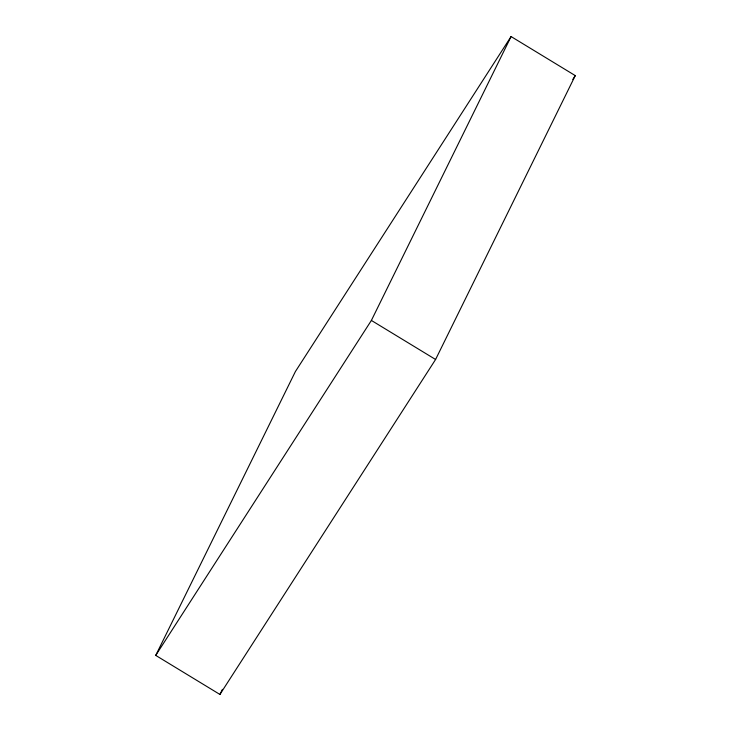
<?xml version="1.0" encoding="UTF-8"?>
<svg xmlns="http://www.w3.org/2000/svg" width="731" height="731" viewBox="0 0 731 731"><rect width="100%" height="100%" fill="white"/><g stroke="black" fill="none" stroke-linecap="round" stroke-linejoin="round"><path stroke-width="1.1" d="M155.73 655.396L295.415 371.512L511.079 36.55L575.27 75.604L435.585 359.488L219.921 694.45L155.73 655.396L371.385 320.434L511.079 36.55M219.921 694.45L222.434 689.342M572.802 79.441L575.27 75.604M371.385 320.434L435.585 359.488"/></g></svg>
